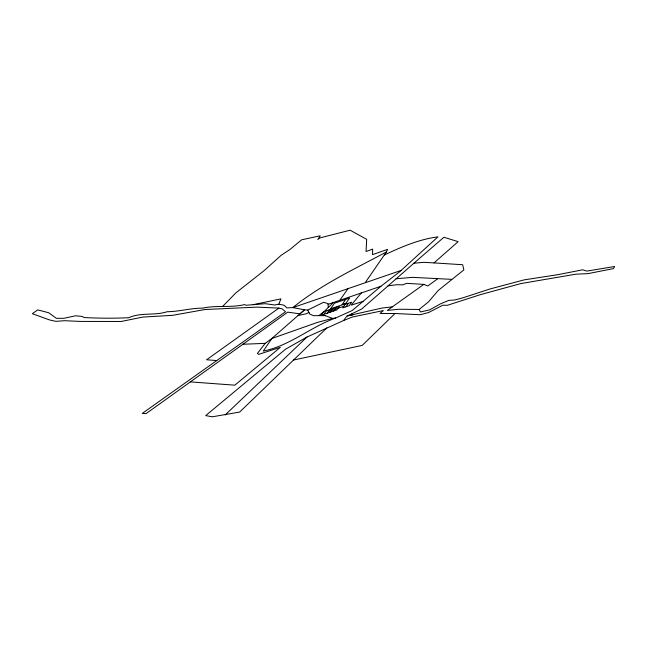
<?xml version="1.0" encoding="UTF-8"?>
<svg xmlns="http://www.w3.org/2000/svg" width="647" height="647" viewBox="0 0 647 647"><rect width="100%" height="100%" fill="white"/><g stroke="black" fill="none" stroke-linecap="round" stroke-linejoin="round"><path stroke-width="0.97" d="M328.28 307.511L327.972 303.629L323.637 302.278L307.746 310.083L304.567 309.8L299.941 313.852L287.753 312.153L146.157 413.57L142.275 413.409L285.529 311.765L282.238 308.878L278.906 308.093L256.891 307.131L205.083 309.509L172.636 315.324L142.761 317.087L121.151 321.478L80.487 321.422L64.522 320.71L55.925 321.365L49.593 319.95L32.35 313.706L37.704 309.889L48.638 312.727L56.378 318.324L63.916 318.316L75.481 315.793L82.29 316.44L84.07 317.572C98.967 318.259 113.961 318.478 128.81 317.693C141.232 312.089 154.463 315.898 167.112 311.733C179.09 311.611 190.647 308.093 202.705 308.134C216.51 305.036 230.825 307.94 244.59 304.583L245.997 305.263L265.262 303.694L274.627 304.996L278.849 304.195L280.903 298.865L253.179 304.68M365.409 282.383L386.364 251.982L387.553 249.362L372.518 254.643L372.68 249.103L366.048 251.529L366.663 239.341L350.116 230.195L320.055 237.878L317.831 239.463L320.249 235.791L301.656 239.794L289.84 249.564L281.105 255.339L263.847 270.867L235.977 292.792L222.592 306.452M327.05 313.253L329.493 309.751M330.302 312.145L332.744 308.635M333.553 311.029L335.995 307.527M345.708 299.359L342.045 304.624L345.951 303.289M345.999 306.783L348.434 303.281M339.78 300.313L348.264 288.327M326.84 327.875L239.649 412.066L212.297 416.805L205.73 415.592L285.586 349.162L307.05 336.998L343.614 320.508L346.962 315.995L381.746 308.101L392.317 306.864L423.825 284.381L427.796 285.982L437.623 278.817M278.849 304.195L284.057 305.214L286.831 307.859L292.84 307.6L304.567 309.8L271.837 338.502L265.205 343.355L257.385 353.48L258.671 354.362L280.337 347.326L234.845 385.183L190.307 381.876M380.937 286.273L361.341 292.954L351.192 305.141L362.983 301.429L380.937 286.273L399.644 271.756L437.954 236.867C419.175 239.244 401.277 247 384.253 255.039M392.317 306.864L387.335 310.398L398.948 309.242L419.102 309.484L420.445 311.951L429.6 309.897L440.591 303.799L448.775 300.394L454.987 299.949L463.195 297.733L489.803 289.031L524.127 279.876L557.989 274.651L582.656 269.807L586.894 271.085L614.65 266.507L613.429 268.618L587.969 273.632L575.757 274.191L520.762 283.596L480.584 294.595L447.336 305.311L442.831 305.214L428.573 312.525L420.178 314.733L395.05 313.496L362.191 345.417L293.552 360.023M333.488 302.464L321.381 314.183L332.542 318.405L335.664 318.009L352.194 310.536L362.983 301.429M225.196 414.929L307.05 336.998M413.894 263.224L443.907 237.263L458.157 241.655L434 262.908L423.785 262.326L413.894 263.224L361.616 309.088L347.358 315.922L352.85 314.911L351.636 313.981M434 262.908L462.662 264.728L463.867 269.888L438.148 290.543L428.435 301.931L419.102 309.484M307.746 310.083L309.703 314.086L313.633 315.712L318.858 315.615L323.823 311.822M278.906 308.093L206.579 359.764L216.729 360.581M386.364 251.982C354.394 269.144 321.187 284.591 292.84 307.6L401.1 270.438M309.031 312.364L306.314 313.755L298.024 315.534M335.664 318.009C310.447 327.034 289.937 345.741 263.264 351.086L271.837 338.502L317.426 322.408L332.542 318.405M343.614 320.508L352.291 317.038L383.364 310.584L380.032 313.463L395.05 313.496M328.142 304.292L361.341 292.954M330.585 308.805L345.7 303.637M345.183 304.389L351.685 302.165L349.251 305.675L342.74 307.891L349.606 298.032L334.491 303.192L328.781 311.393L343.905 306.225M387.974 285.845L396.74 284.72L402.863 284.834L406.583 283.346L423.825 284.381M395.988 278.768L412.495 277.353L451.743 279.342M242.69 344.269L265.205 343.355M318.858 315.615L325.255 315.647M326.242 310.859L323.799 314.369L336.812 309.921L339.246 306.419L326.242 310.859"/></g></svg>
